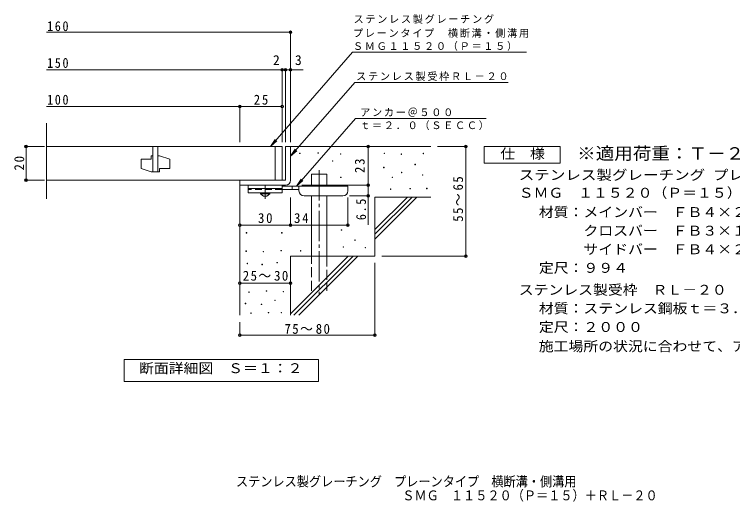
# Model space of a CAD drawing. Units: millimetres, scale not verified. Extents: x -301 to 338, y -274 to 219.
# Drawn here: x -301.3 to 124, y -273.8 to 14.7 of the extents above; entities that cross this region are included whole.
import ezdxf
from ezdxf.enums import TextEntityAlignment as Align

# ---------------------------------------------------------------- set-up
doc = ezdxf.new("R2010")
doc.units = ezdxf.units.MM
doc.header["$LTSCALE"] = 2
doc.header["$PDMODE"] = 32
doc.header["$PDSIZE"] = 1.6
for name, pattern in [('CHAIN1', [8, 5, -1, 1, -1]), ('CHAIN2', [12, 9, -1, 1, -1]), ('DASHED2', [3, 2, -1]), ('DASHED3', [4, 3, -1])]:
    doc.linetypes.add(name, pattern=pattern)
for name, color, linetype, lineweight in [('D-0', 7, 'Continuous', 9), ('D-1', 2, 'Continuous', 9), ('D-2', 3, 'Continuous', 9), ('D-4', 7, 'Continuous', 9), ('D-5', 7, 'Continuous', 9), ('D-6', 6, 'Continuous', 9), ('D-9', 4, 'Continuous', 9)]:
    doc.layers.add(name, color=color, linetype=linetype, lineweight=lineweight)
doc.layers.add('F-5_F-5ﾚｲﾔ', color=2, linetype='Continuous')
doc.styles.add('ＭＳ ゴシック', font='')
doc.styles.get('ＭＳ ゴシック').set_extended_font_data('MS Gothic')

msp = doc.modelspace()

# ---------------------------------------------------------------- linework, layer by layer
at = {"layer": 'D-0'}
for points in [[(-132.381, -67.676), (-132.381, -67.376), (-132.081, -67.376), (-132.081, -67.676)], [(-121.553, -67.541), (-121.553, -67.241), (-121.253, -67.241), (-121.253, -67.541)], [(-108.289, -68.082), (-108.289, -67.782), (-107.989, -67.782), (-107.989, -68.082)], [(-82.437, -67.676), (-82.437, -67.376), (-82.137, -67.376), (-82.137, -67.676)], [(-72.286, -68.218), (-72.286, -67.918), (-71.986, -67.918), (-71.986, -68.218)], [(-59.293, -67.812), (-59.293, -67.512), (-58.993, -67.512), (-58.993, -67.812)], [(-113.026, -72.278), (-113.026, -71.978), (-112.726, -71.978), (-112.726, -72.278)], [(-82.708, -76.068), (-82.708, -75.768), (-82.408, -75.768), (-82.408, -76.068)], [(-64.165, -74.308), (-64.165, -74.008), (-63.865, -74.008), (-63.865, -74.308)], [(-72.151, -79.046), (-72.151, -78.746), (-71.851, -78.746), (-71.851, -79.046)], [(-59.699, -80.535), (-59.699, -80.234), (-59.399, -80.234), (-59.399, -80.535)], [(-108.154, -81.888), (-108.154, -81.588), (-107.854, -81.588), (-107.854, -81.888)], [(-77.7, -81.888), (-77.7, -81.588), (-77.4, -81.588), (-77.4, -81.888)], [(-78.648, -88.926), (-78.648, -88.626), (-78.347, -88.626), (-78.347, -88.926)], [(-67.143, -88.655), (-67.143, -88.355), (-66.843, -88.355), (-66.843, -88.655)], [(-57.262, -88.52), (-57.262, -88.22), (-56.962, -88.22), (-56.962, -88.52)], [(-164.011, -114.795), (-164.011, -114.495), (-163.711, -114.495), (-163.711, -114.795)], [(-143.074, -114.795), (-143.074, -114.495), (-142.774, -114.495), (-142.774, -114.795)], [(-107.748, -113.154), (-107.748, -112.854), (-107.448, -112.854), (-107.448, -113.154)], [(-99.762, -119.109), (-99.762, -118.809), (-99.462, -118.809), (-99.462, -119.109)], [(-106.665, -123.17), (-106.665, -122.869), (-106.365, -122.869), (-106.365, -123.17)], [(-93.671, -123.576), (-93.671, -123.276), (-93.371, -123.276), (-93.371, -123.576)], [(-164.163, -125.682), (-164.163, -125.382), (-163.863, -125.382), (-163.863, -125.682)], [(-154.037, -125.987), (-154.037, -125.687), (-153.737, -125.687), (-153.737, -125.987)], [(-143.454, -125.378), (-143.454, -125.077), (-143.154, -125.077), (-143.154, -125.378)], [(-131.973, -125.473), (-131.973, -125.173), (-131.673, -125.173), (-131.673, -125.473)], [(-163.554, -132.915), (-163.554, -132.615), (-163.254, -132.615), (-163.254, -132.915)], [(-154.722, -133.524), (-154.722, -133.224), (-154.422, -133.224), (-154.422, -133.524)], [(-145.891, -132.458), (-145.891, -132.158), (-145.591, -132.158), (-145.591, -132.458)], [(-162.488, -149.969), (-162.488, -149.669), (-162.188, -149.669), (-162.188, -149.969)], [(-152.134, -149.207), (-152.134, -148.907), (-151.834, -148.907), (-151.834, -149.207)], [(-142.16, -149.588), (-142.16, -149.288), (-141.86, -149.288), (-141.86, -149.588)], [(-164.62, -156.669), (-164.62, -156.369), (-164.32, -156.369), (-164.32, -156.669)], [(-155.179, -157.125), (-155.179, -156.825), (-154.879, -156.825), (-154.879, -157.125)], [(-147.109, -154.765), (-147.109, -154.465), (-146.809, -154.465), (-146.809, -154.765)], [(-161.346, -162.379), (-161.346, -162.079), (-161.046, -162.079), (-161.046, -162.379)], [(-150.992, -162.074), (-150.992, -161.774), (-150.692, -161.774), (-150.692, -162.074)], [(-143.378, -162.074), (-143.378, -161.774), (-143.078, -161.774), (-143.078, -162.074)]]:
    msp.add_lwpolyline(points, close=True, dxfattribs=at)
at = {"layer": 'D-1'}
for p, q in [((-140.806, -63.487), (-140.806, -83.486)), ((-140.806, -63.487), (-137.806, -63.487)), ((-137.806, -83.486), (-137.806, -63.487)), ((-140.806, -83.486), (-167.806, -83.486)), ((-167.806, -86.486), (-167.806, -83.486)), ((-167.806, -86.486), (-141.806, -86.486)), ((-141.806, -86.486), (-140.806, -86.486))]:
    msp.add_line(p, q, dxfattribs=at)
msp.add_arc((-140.806, -83.486), 3, 270, 0, dxfattribs=at)
at = {"layer": 'D-2'}
for p, q in [((-282.34, -94.535), (-282.34, -49.747)), ((-142.806, -63.486), (-282.34, -63.486)), ((-219.306, -63.486), (-219.306, -78.486)), ((-216.306, -63.486), (-216.306, -78.486)), ((-146.806, -83.486), (-146.806, -63.486)), ((-142.806, -63.486), (-142.806, -83.486)), ((-226.306, -70.986), (-226.306, -76.486)), ((-226.306, -70.986), (-220.306, -70.986)), ((-220.306, -68.986), (-220.306, -70.986)), ((-219.306, -68.986), (-220.306, -68.986)), ((-215.306, -68.986), (-216.306, -68.986)), ((-215.306, -76.486), (-209.306, -76.486)), ((-282.34, -83.486), (-142.806, -83.486))]:
    msp.add_line(p, q, dxfattribs=at)
for points in [[(-215.306, -68.986), (-209.306, -70.986), (-209.306, -76.486)], [(-215.306, -76.486), (-215.306, -78.486), (-220.306, -78.486), (-226.306, -76.486)]]:
    msp.add_lwpolyline(points, dxfattribs=at)
at = {"layer": 'D-4'}
for p, q in [((-137.806, -60.895), (-137.806, 4.687)), ((-282.34, 4.087), (-137.806, 4.087)), ((-282.34, -18.052), (-142.806, -18.052)), ((-142.806, -60.895), (-142.806, -17.452)), ((-142.806, -18.052), (-141.806, -18.052)), ((-141.806, -18.052), (-130.274, -18.052)), ((-140.806, -60.895), (-140.806, -17.452)), ((-282.34, -39.803), (-167.806, -39.803)), ((-167.806, -60.895), (-167.806, -39.203)), ((-167.806, -39.803), (-142.806, -39.803)), ((-283.41, -63.487), (-295.02, -63.487)), ((-294.42, -83.487), (-294.42, -63.487)), ((-91.813, -86.486), (-91.813, -63.487)), ((-33.454, -63.487), (-50.806, -63.487)), ((-34.054, -63.487), (-34.054, -128.487)), ((-283.41, -83.487), (-295.02, -83.487)), ((-131.004, -86.486), (-91.213, -86.486)), ((-91.813, -86.486), (-91.813, -109.836)), ((-91.213, -92.786), (-102.805, -92.786)), ((-137.805, -110.707), (-137.805, -93.786)), ((-103.805, -110.707), (-103.805, -93.786)), ((-33.454, -128.487), (-83.806, -128.487)), ((-87.806, -175.757), (-87.806, -132.487)), ((-167.806, -144.438), (-137.806, -144.438)), ((-167.806, -175.757), (-167.806, -167.486)), ((-167.806, -175.157), (-87.806, -175.157))]:
    msp.add_line(p, q, dxfattribs=at)
msp.add_lwpolyline([(-167.805, -110.107), (-137.805, -110.107), (-103.805, -110.107)], dxfattribs=at)
for p in [(-137.806, 4.087), (-142.806, -18.052), (-140.806, -18.052), (-137.806, -18.052), (-167.806, -39.803), (-142.806, -39.803), (-294.42, -63.487), (-91.813, -63.487), (-34.054, -63.487), (-294.42, -83.487), (-91.813, -86.486), (-91.813, -92.786), (-167.805, -110.107), (-137.805, -110.107), (-103.805, -110.107), (-34.054, -128.487), (-167.806, -144.438), (-137.806, -144.438), (-167.806, -175.157), (-87.806, -175.157)]:
    msp.add_point(p, dxfattribs=at)
at = {"layer": 'D-5'}
for p, q in [((-101.154, -7.763), (1.895, -7.763)), ((-99.788, -25.639), (-8.869, -25.639)), ((-99.273, -46.877), (-134.182, -86.986)), ((-99.273, -46.877), (-21.854, -46.877)), ((-149.654, -63.486), (-145.907, -60.176)), ((-137.806, -69.319), (-135.044, -65.152)), ((-134.182, -86.986), (-131.42, -82.818)), ((-134.182, -86.986), (-130.436, -83.675))]:
    msp.add_line(p, q, dxfattribs=at)
for points in [[(-101.154, -7.763), (-149.654, -63.486), (-146.891, -59.319)], [(-99.788, -25.639), (-137.806, -69.319), (-134.06, -66.008)]]:
    msp.add_lwpolyline(points, dxfattribs=at)
for points in [[(-23.093, -73.486), (-23.093, -63.486), (21.907, -63.486), (21.907, -73.486)], [(-236.205, -202.675), (-236.205, -189.675), (-121.205, -189.675), (-121.205, -202.675)]]:
    msp.add_lwpolyline(points, close=True, dxfattribs=at)
at = {"layer": 'D-6'}
for p, q in [((-137.806, -63.487), (-54.806, -63.487)), ((-125.348, -86.986), (-125.348, -79.986)), ((-125.348, -79.986), (-116.348, -79.986)), ((-116.348, -86.986), (-116.348, -79.986)), ((-167.806, -86.486), (-167.806, -163.486)), ((-125.348, -128.487), (-125.348, -92.786)), ((-116.348, -128.487), (-116.348, -92.786)), ((-87.806, -112.688), (-68.604, -93.486)), ((-87.806, -93.486), (-54.806, -93.486)), ((-87.806, -115.517), (-65.776, -93.486)), ((-87.806, -93.486), (-87.806, -128.487)), ((-87.806, -118.345), (-62.948, -93.486)), ((-137.806, -128.487), (-137.806, -163.486)), ((-137.806, -128.487), (-87.806, -128.487)), ((-137.806, -162.688), (-103.604, -128.487)), ((-135.776, -163.486), (-100.776, -128.487)), ((-132.948, -163.486), (-97.948, -128.487))]:
    msp.add_line(p, q, dxfattribs=at)
at = {"layer": 'D-6', "linetype": 'CHAIN2'}
msp.add_line((-120.848, -77.523), (-120.848, -151.153), dxfattribs=at)
at = {"layer": 'D-6', "linetype": 'DASHED3'}
for p, q in [((-125.348, -148.986), (-125.348, -128.487)), ((-116.348, -128.487), (-116.348, -148.986))]:
    msp.add_line(p, q, dxfattribs=at)
at = {"layer": 'D-9', "color": 3}
for p, q in [((-162.805, -86.486), (-162.805, -90.986)), ((-142.805, -86.486), (-162.805, -86.486)), ((-142.805, -88.486), (-162.805, -88.486)), ((-142.805, -86.486), (-142.805, -90.986)), ((-142.805, -90.986), (-162.805, -90.986))]:
    msp.add_line(p, q, dxfattribs=at)
at = {"layer": 'D-9', "color": 3, "linetype": 'DASHED2'}
msp.add_line((-142.805, -88.986), (-162.805, -88.986), dxfattribs=at)
at = {"layer": 'D-9', "linetype": 'CHAIN1'}
msp.add_line((-152.805, -94.534), (-152.805, -86.486), dxfattribs=at)
at = {"layer": 'D-9'}
for p, q in [((-103.805, -86.986), (-142.805, -86.986)), ((-132.8, -88.986), (-142.805, -88.986)), ((-136.805, -88.986), (-136.805, -86.986)), ((-132.805, -89.786), (-132.805, -86.986)), ((-103.805, -89.786), (-103.805, -86.986)), ((-129.805, -92.786), (-106.805, -92.786))]:
    msp.add_line(p, q, dxfattribs=at)
at = {"layer": 'D-9', "color": 2}
for p, q in [((-155.555, -91.486), (-155.555, -90.986)), ((-155.555, -91.486), (-153.805, -92.986)), ((-155.555, -91.486), (-150.055, -91.486)), ((-153.805, -92.986), (-151.805, -92.986)), ((-151.805, -92.986), (-150.055, -91.486)), ((-150.055, -91.486), (-150.055, -90.986))]:
    msp.add_line(p, q, dxfattribs=at)
at = {"layer": 'D-9'}
for centre, start, end in [((-129.805, -89.786), 180, 270), ((-106.805, -89.786), 270, 0)]:
    msp.add_arc(centre, 3, start, end, dxfattribs=at)

# ---------------------------------------------------------------- texts
at = {"layer": 'D-4', "color": 2, "style": 'ＭＳ ゴシック'}
for s, p in [('2', (-148.174, -17.052)), ('3', (-135.146, -17.052))]:
    msp.add_text(s, height=5.865, dxfattribs=at).set_placement(p, align=Align.BOTTOM_LEFT)
at = {"layer": 'D-4', "color": 2, "char_height": 5.865, "attachment_point": 7, "style": 'ＭＳ ゴシック'}
for s, insert in [('\\T1.27;\\W0.9;160', (-281.947, 4.698)), ('\\T1.27;\\W0.9;150', (-281.947, -17.052)), ('\\T1.27;\\W0.9;100', (-281.947, -38.803)), ('\\T1.27;\\W0.95;25', (-159.556, -38.803)), ('\\T1.27;\\W0.95;30', (-157.055, -108.907)), ('\\T1.27;\\W0.95;34', (-135.731, -108.907)), ('\\T1.22;\\W0.95;25～30', (-166.056, -143.056)), ('\\T1.22;\\W0.95;75～80', (-141.38, -174.503))]:
    msp.add_mtext(s, dxfattribs=dict(at, insert=insert))
at = {"layer": 'D-4', "color": 2, "char_height": 5.865, "attachment_point": 7, "rotation": 90, "style": 'ＭＳ ゴシック'}
for s, insert in [('\\T1.27;\\W0.95;20', (-295.42, -77.737)), ('\\T1.27;\\W0.95;23', (-93.813, -79.236)), ('\\T1.22;\\W0.95;55～65', (-35.575, -108.087)), ('\\T1.27;\\W0.9;6.5', (-93.013, -107.125))]:
    msp.add_mtext(s, dxfattribs=dict(at, insert=insert))
at = {"layer": 'D-5', "color": 3, "style": 'ＭＳ ゴシック', "width": 1.1}
msp.add_text('※適用荷重：Ｔ－２０', height=7.331, dxfattribs=at).set_placement((31.907, -73.486), align=Align.BOTTOM_LEFT)
at = {"layer": 'D-5', "color": 2, "style": 'ＭＳ ゴシック'}
for s, width, p in [('仕\u3000様', 1.1, (-13.593, -72.486)), ('ステンレス製グレーチング プレーンタイプ 横断溝・側溝用', 1.15, (-2.675, -85.07)), ('ＳＭＧ\u3000１１５２０（Ｐ＝１５）', 1.1, (-2.675, -95.619)), ('材質：メインバー\u3000ＦＢ４×２０（ＳＵＳ３０４）', 1.1, (9.267, -107.07)), ('\u3000\u3000\u3000クロスバー\u3000ＦＢ３×１５（ＳＵＳ３０４）', 1.1, (9.267, -118.07)), ('\u3000\u3000\u3000サイドバー\u3000ＦＢ４×２０（ＳＵＳ３０４）', 1.1, (9.267, -129.07)), ('定尺：９９４', 1.1, (9.267, -140.07)), ('ステンレス製受枠\u3000ＲＬ－２０', 1.1, (-2.675, -153.07)), ('材質：ステンレス鋼板ｔ＝３．０（ＳＵＳ３０４）', 1.1, (9.267, -164.07)), ('定尺：２０００', 1.1, (9.267, -175.07)), ('施工場所の状況に合わせて、アンカーをプライヤー等で折り曲げてご使用ください。', 1.1, (9.193, -186.497)), ('断面詳細図\u3000Ｓ＝１：２', 1.1, (-227.52, -199.481))]:
    msp.add_text(s, height=5.865, dxfattribs=dict(at, width=width)).set_placement(p, align=Align.BOTTOM_LEFT)
at = {"layer": 'D-5', "char_height": 4.399, "attachment_point": 7, "style": 'ＭＳ ゴシック'}
for s, insert in [('\\T1.17;ステンレス製グレーチング', (-100.491, 9.171)), ('\\T1.17;プレーンタイプ\u3000横断溝・側溝用', (-100.802, 0.839)), ('\\T1.17;ＳＭＧ１１５２０（Ｐ＝１５）', (-100.845, -6.922)), ('\\T1.17;ステンレス製受枠ＲＬ－２０', (-98.911, -24.687)), ('\\T1.17;アンカー＠５００', (-96.544, -45.945)), ('\\T1.17;ｔ＝２．０（ＳＥＣＣ）', (-96.544, -53.808))]:
    msp.add_mtext(s, dxfattribs=dict(at, insert=insert))
at = {"layer": 'F-5_F-5ﾚｲﾔ', "style": 'ＭＳ ゴシック', "width": 0.9}
for s, p in [('ステンレス製グレーチング\u3000プレーンタイプ\u3000横断溝・側溝用', (-170.085, -266.539)), ('ＳＭＧ\u3000１１５２０（Ｐ＝１５）＋ＲＬ－２０', (-71.599, -274.778))]:
    msp.add_text(s, height=5.865, dxfattribs=at).set_placement(p, align=Align.BOTTOM_LEFT)

doc.saveas('drawing.dxf')
